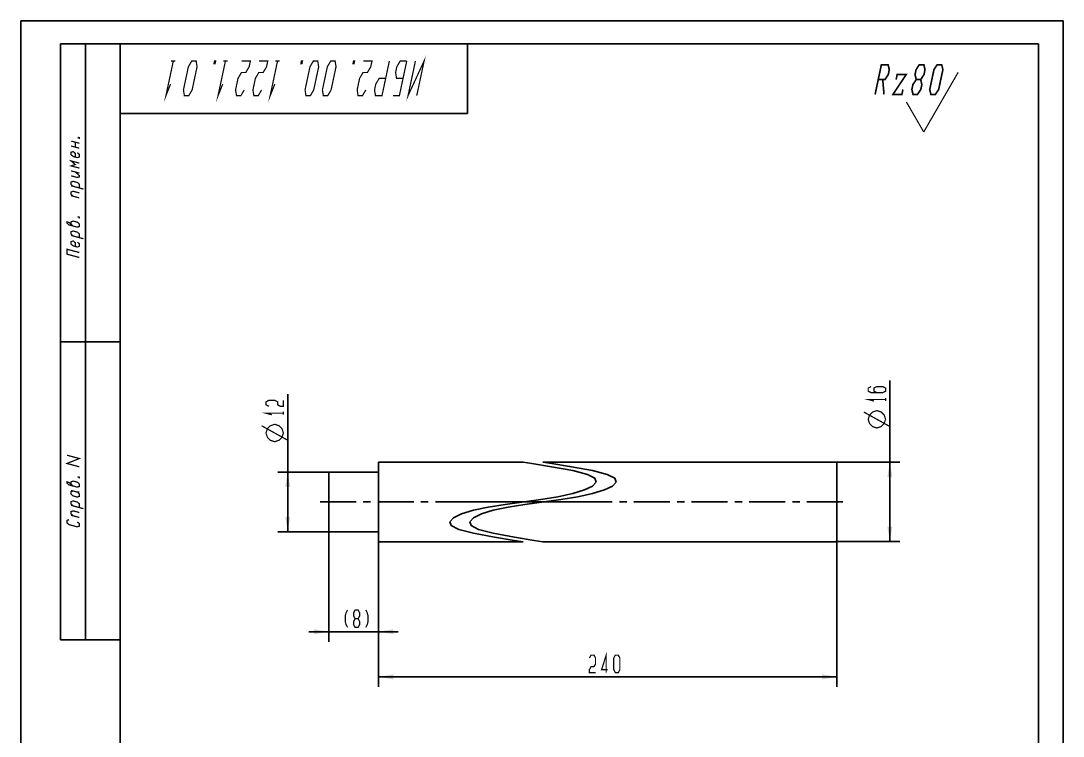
# Model space of a CAD drawing. Header units: millimetres. Extents: x 0 to 210, y 0 to 297.
# Drawn here: x 0 to 210, y 153 to 297 of the extents above; entities that cross this region are included whole.
import ezdxf

# ---------------------------------------------------------------- set-up
doc = ezdxf.new("R2010")
doc.units = ezdxf.units.MM
doc.header["$LTSCALE"] = 19.36
doc.linetypes.add('CENTER', pattern=[0.6, 0.375, -0.075, 0.075, -0.075])
doc.layers.get('0').update_dxf_attribs({"linetype": 'CONTINUOUS'})
doc.layers.add('ALL_AXIS', color=7, linetype='CONTINUOUS')
doc.layers.add('ALL_DIMENSIONS', color=7, linetype='CONTINUOUS')
doc.styles.get("Standard").update_dxf_attribs({"font": 'txt', "width": 0.7})
doc.dimstyles.new('DIMSTYLE_1', dxfattribs={"dimtxt": 3.5, "dimasz": 3, "dimexe": 0.18, "dimexo": 0.0625, "dimgap": 0.09, "dimtad": 1, "dimdsep": 46, "dimtxsty": 'STANDARD', "dimblk": '_FILLED', "dimblk1": '_FILLED', "dimblk2": '_FILLED', "dimcen": 0.09, "dimadec": 0, "dimazin": 0, "dimtp": 0.2, "dimtm": 0.2, "dimtfac": 1, "dimtofl": 0, "dimtmove": 0, "dimatfit": 3, "dimldrblk": '_FILLED', "dimfxl": 1, "dimtolj": 1, "dimarcsym": 0})
doc.dimstyles.new('DIMSTYLE_2', dxfattribs={"dimtxt": 3.5, "dimasz": 3, "dimexe": 0.18, "dimexo": 0.0625, "dimgap": 0.09, "dimtad": 1, "dimdec": 5, "dimdsep": 46, "dimtxsty": 'STANDARD', "dimblk": '_FILLED', "dimblk1": '_FILLED', "dimblk2": '_FILLED', "dimcen": 0.09, "dimadec": 0, "dimazin": 0, "dimtp": 0.5, "dimtm": 0.5, "dimtfac": 1, "dimtdec": 5, "dimtofl": 0, "dimtmove": 0, "dimatfit": 3, "dimldrblk": '_FILLED', "dimfxl": 1, "dimtolj": 1, "dimarcsym": 0})
doc.dimstyles.new('DIMSTYLE_3', dxfattribs={"dimtxt": 3.5, "dimasz": 3, "dimexe": 0.18, "dimexo": 0.0625, "dimgap": 0.09, "dimtad": 1, "dimdec": 5, "dimdsep": 46, "dimtxsty": 'STANDARD', "dimblk": '_FILLED', "dimblk1": '_FILLED', "dimblk2": '_FILLED', "dimcen": 0.09, "dimadec": 0, "dimazin": 0, "dimtp": 0.2, "dimtm": 0.2, "dimtfac": 1, "dimtdec": 5, "dimtofl": 0, "dimtmove": 0, "dimatfit": 3, "dimldrblk": '_FILLED', "dimfxl": 1, "dimtolj": 1, "dimarcsym": 0})

# ---------------------------------------------------------------- blocks, each defined once
blk = doc.blocks.new('_FILLED')
at = {"color": 0, "linetype": 'BYBLOCK'}
blk.add_solid([(0, 0), (-1, 0.167), (-1, -0.167)], dxfattribs=at)
blk = doc.blocks.new('*D0')
at = {"layer": 'ALL_DIMENSIONS', "color": 2, "linetype": 'CONTINUOUS'}
for p, q in [((175.09, 200.13), (175.09, 224.59)), ((163.67, 208.13), (177.09, 208.13)), ((175.09, 208.13), (175.09, 200.13)), ((175.09, 192.13), (175.09, 200.13)), ((164.19, 192.13), (177.09, 192.13))]:
    blk.add_line(p, q, dxfattribs=at)
at = {"layer": 'ALL_DIMENSIONS', "color": 2, "linetype": 'CONTINUOUS', "xscale": 3, "yscale": 3, "zscale": 3}
for p, rotation in [((175.09, 208.13), 90), ((175.09, 192.13), 270)]:
    blk.add_blockref('_FILLED', p, dxfattribs=dict(at, rotation=rotation))
blk = doc.blocks.new('*D1')
at = {"layer": 'ALL_DIMENSIONS', "color": 2, "linetype": 'CONTINUOUS'}
for p, q in [((53.77, 200.13), (53.77, 221.82)), ((62.04, 206.13), (51.77, 206.13)), ((53.77, 206.13), (53.77, 200.13)), ((53.77, 194.13), (53.77, 200.13)), ((62.04, 194.13), (51.77, 194.13))]:
    blk.add_line(p, q, dxfattribs=at)
at = {"layer": 'ALL_DIMENSIONS', "color": 2, "linetype": 'CONTINUOUS', "xscale": 3, "yscale": 3, "zscale": 3}
for p, rotation in [((53.77, 206.13), 90), ((53.77, 194.13), 270)]:
    blk.add_blockref('_FILLED', p, dxfattribs=dict(at, rotation=rotation))
blk = doc.blocks.new('*D2')
at = {"layer": 'ALL_DIMENSIONS', "color": 2, "linetype": 'CONTINUOUS'}
for p, q in [((72.04, 192.13), (72.04, 162.9)), ((164.43, 192.13), (164.43, 162.9)), ((72.04, 164.9), (118.23, 164.9)), ((164.43, 164.9), (118.23, 164.9))]:
    blk.add_line(p, q, dxfattribs=at)
at = {"layer": 'ALL_DIMENSIONS', "color": 2, "linetype": 'CONTINUOUS', "xscale": 3, "yscale": 3, "zscale": 3, "rotation": 180}
blk.add_blockref('_FILLED', (72.04, 164.9), dxfattribs=at)
at = {"layer": 'ALL_DIMENSIONS', "color": 2, "linetype": 'CONTINUOUS', "xscale": 3, "yscale": 3, "zscale": 3}
blk.add_blockref('_FILLED', (164.43, 164.9), dxfattribs=at)
blk = doc.blocks.new('*D3')
at = {"layer": 'ALL_DIMENSIONS', "color": 2, "linetype": 'CONTINUOUS'}
for p, q in [((62.04, 194.13), (62.04, 171.99)), ((72.04, 192.13), (72.04, 171.99)), ((62.04, 173.99), (58.04, 173.99)), ((58.04, 173.99), (67.04, 173.99)), ((76.04, 173.99), (67.04, 173.99)), ((72.04, 173.99), (76.04, 173.99))]:
    blk.add_line(p, q, dxfattribs=at)
at = {"layer": 'ALL_DIMENSIONS', "color": 2, "linetype": 'CONTINUOUS', "xscale": 3, "yscale": 3, "zscale": 3}
blk.add_blockref('_FILLED', (62.04, 173.99), dxfattribs=at)
at = {"layer": 'ALL_DIMENSIONS', "color": 2, "linetype": 'CONTINUOUS', "xscale": 3, "yscale": 3, "zscale": 3, "rotation": 180}
blk.add_blockref('_FILLED', (72.04, 173.99), dxfattribs=at)
blk = doc.blocks.new('STANDARD_BL0', base_point=(180.48, 281.41))
at = {"color": 2, "linetype": 'CONTINUOUS'}
for points, const_width in [([(172.11, 282.18), (173.38, 288.18), (174.73, 288.18), (174.97, 287.18), (174.76, 286.18), (174.1, 285.18), (172.75, 285.18)], 0.333), ([(181.3, 285.18), (181.96, 286.18), (182.17, 287.18), (181.93, 288.18), (181.03, 288.18), (180.37, 287.18), (180.16, 286.18), (180.4, 285.18)], 0.333), ([(183.36, 282.18), (183.12, 283.18), (183.97, 287.18), (184.63, 288.18), (185.53, 288.18), (185.77, 287.18), (184.92, 283.18), (184.26, 282.18), (183.36, 282.18)], 0.333), ([(176.35, 285.18), (176.56, 286.18), (178.36, 286.18), (175.71, 282.18), (177.51, 282.18), (177.72, 283.18)], 0.333), ([(181.91, 274.63), (188.85, 286.64)], 0.25), ([(173.65, 285.18), (173.91, 282.18)], 0.333), ([(179.76, 282.18), (180.66, 282.18), (181.32, 283.18), (181.53, 284.18), (181.3, 285.18), (180.4, 285.18), (179.73, 284.18), (179.52, 283.18), (179.76, 282.18)], 0.333), ([(181.91, 274.63), (178.42, 280.67)], 0.25)]:
    blk.add_lwpolyline(points, dxfattribs=dict(at, const_width=const_width))

msp = doc.modelspace()

# ---------------------------------------------------------------- linework, layer by layer
at = {"color": 7, "linetype": 'CONTINUOUS'}
for p, q in [((0, 297), (0, 0)), ((0, 297), (210, 297)), ((210, 297), (210, 0)), ((8, 172.349899), (8, 292.349899)), ((8, 292.349899), (20, 292.349899)), ((13, 172.349899), (13, 292.349899)), ((90, 292.349899), (20, 292.349899)), ((20, 278.349899), (20, 292.349899)), ((20, 172.349899), (20, 292.349899)), ((20, 5), (20, 292.349899)), ((205, 292.349899), (20, 292.349899)), ((90, 278.349899), (90, 292.349899)), ((205, 5), (205, 292.349899)), ((90, 278.349899), (20, 278.349899)), ((8, 232.349899), (20, 232.349899)), ((102.949559, 207.855983), (101.183481, 208.127115)), ((105.183481, 208.127115), (106.949559, 207.855983)), ((106.928082, 207.227386), (102.949559, 207.855983)), ((111.183481, 206.442315), (106.928082, 207.227386)), ((106.949559, 207.855983), (110.928082, 207.227386)), ((110.928082, 207.227386), (115.183481, 206.442315)), ((114.13864, 205.663574), (111.183481, 206.442315)), ((115.183481, 206.442315), (118.13864, 205.663574)), ((115.650257, 204.901218), (114.13864, 205.663574)), ((115.189357, 203.326426), (115.933481, 204.127115)), ((115.933481, 204.127115), (115.650257, 204.901218)), ((118.13864, 205.663574), (119.650257, 204.901218)), ((119.933481, 204.127115), (119.189357, 203.326426)), ((119.650257, 204.901218), (119.933481, 204.127115)), ((108.195557, 201.18636), (111.183481, 201.811915)), ((111.183481, 201.811915), (113.562515, 202.537485)), ((115.183481, 201.811915), (112.195557, 201.18636)), ((113.562515, 202.537485), (115.189357, 203.326426)), ((117.562515, 202.537485), (115.183481, 201.811915)), ((119.189357, 203.326426), (117.562515, 202.537485)), ((94.171288, 199.068072), (97.573744, 199.616811)), ((97.573744, 199.616811), (104.793159, 200.637521)), ((101.573744, 199.616811), (98.171288, 199.068072)), ((108.793159, 200.637521), (101.573744, 199.616811)), ((104.793159, 200.637521), (108.195557, 201.18636)), ((112.195557, 201.18636), (108.793159, 200.637521)), ((87.178128, 196.926897), (88.804796, 197.716141)), ((88.804796, 197.716141), (91.183481, 198.442315)), ((92.804796, 197.716141), (91.178128, 196.926897)), ((91.183481, 198.442315), (94.171288, 199.068072)), ((95.183481, 198.442315), (92.804796, 197.716141)), ((98.171288, 199.068072), (95.183481, 198.442315)), ((86.433481, 196.127115), (87.178128, 196.926897)), ((86.715366, 195.355331), (86.433481, 196.127115)), ((88.226342, 194.594084), (86.715366, 195.355331)), ((91.178128, 196.926897), (90.433481, 196.127115)), ((90.433481, 196.127115), (90.715366, 195.355331)), ((90.715366, 195.355331), (92.226342, 194.594084)), ((91.183481, 193.811915), (88.226342, 194.594084)), ((95.443885, 193.018175), (91.183481, 193.811915)), ((92.226342, 194.594084), (95.183481, 193.811915)), ((95.183481, 193.811915), (99.443885, 193.018175)), ((99.424794, 192.385445), (95.443885, 193.018175)), ((101.183481, 192.127115), (99.424794, 192.385445)), ((99.443885, 193.018175), (103.424794, 192.385445)), ((103.424794, 192.385445), (105.183481, 192.127115)), ((8, 172.349899), (20, 172.349899))]:
    msp.add_line(p, q, dxfattribs=at)
at = {"color": 2, "linetype": 'CONTINUOUS', "const_width": 0.25}
for points in [[(79.762101, 281.928088), (81.250001, 288.928084), (78.012102, 281.928088), (79.500002, 288.928084)], [(30.164314, 284.26142), (29.230851, 281.928088), (30.718751, 288.928084)], [(31.156248, 288.928084), (30.281254, 288.928084)], [(35.312497, 288.928084), (35.502021, 287.761418), (34.510088, 283.094754), (33.824607, 281.928088), (32.949603, 281.928088), (32.760089, 283.094754), (33.752022, 287.761418), (34.437503, 288.928084), (35.312497, 288.928084)], [(39.031249, 288.928084), (39.250003, 288.928084), (39.126006, 288.344762), (38.907263, 288.344762), (39.031249, 288.928084)], [(40.664319, 284.26142), (39.730855, 281.928088), (41.218745, 288.928084)], [(41.656253, 288.928084), (40.781248, 288.928084)], [(45.010082, 283.094754), (44.324602, 281.928088), (43.449607, 281.928088), (43.260083, 283.094754), (43.75605, 285.428086), (44.44153, 286.594752), (45.316535, 286.594752), (46.002016, 287.761418), (46.249999, 288.928084), (44.5, 288.928084)], [(48.510091, 283.094754), (47.8246, 281.928088), (46.949605, 281.928088), (46.760092, 283.094754), (47.256048, 285.428086), (47.941539, 286.594752), (48.816533, 286.594752), (49.502014, 287.761418), (49.749997, 288.928084), (47.999998, 288.928084)], [(51.164324, 284.26142), (50.23085, 281.928088), (51.71875, 288.928084)], [(52.156247, 288.928084), (51.281253, 288.928084)], [(56.53125, 288.928084), (56.750004, 288.928084), (56.626007, 288.344762), (56.407264, 288.344762), (56.53125, 288.928084)], [(59.812505, 288.928084), (60.002019, 287.761418), (59.010085, 283.094754), (58.324604, 281.928088), (57.4496, 281.928088), (57.260086, 283.094754), (58.25202, 287.761418), (58.9375, 288.928084), (59.812505, 288.928084)], [(63.312503, 288.928084), (63.502017, 287.761418), (62.510083, 283.094754), (61.824603, 281.928088), (60.949608, 281.928088), (60.760084, 283.094754), (61.752018, 287.761418), (62.437498, 288.928084), (63.312503, 288.928084)], [(67.031255, 288.928084), (67.249998, 288.928084), (67.126012, 288.344762), (66.907258, 288.344762), (67.031255, 288.928084)], [(69.51009, 283.094754), (68.824609, 281.928088), (67.949604, 281.928088), (67.760091, 283.094754), (68.256047, 285.428086), (68.941538, 286.594752), (69.816532, 286.594752), (70.502013, 287.761418), (70.749996, 288.928084), (68.999997, 288.928084)], [(74.250005, 288.928084), (72.762104, 281.928088), (71.449603, 281.928088), (71.260089, 283.094754), (71.508072, 284.26142), (72.193553, 285.428086), (73.506055, 285.428086)], [(77.750003, 288.928084), (76.262103, 281.928088), (74.949601, 281.928088)], [(77.750003, 288.928084), (76.437501, 288.928084), (75.752021, 287.761418), (75.504037, 286.594752), (75.693551, 285.428086), (77.006053, 285.428086)], [(11.794094, 273.47491), (11.794094, 273.349893), (11.58576, 273.40573), (11.58576, 273.530727), (11.794094, 273.47491)], [(10.127428, 272.796477), (11.794094, 272.349902)], [(11.794094, 271.349891), (10.127428, 271.796486)], [(10.960764, 271.573199), (10.960764, 272.573189)], [(11.794094, 267.349908), (10.127428, 267.796482), (10.960764, 268.07318), (10.127428, 268.796473), (11.794094, 268.349898)], [(10.960764, 269.573197), (10.960764, 270.323195), (10.544096, 270.684842), (10.127428, 270.546482), (10.127428, 270.046477), (10.544096, 269.68483), (11.377426, 269.461543), (11.794094, 269.599902), (11.794094, 270.099908), (11.377426, 270.461555)], [(10.127428, 266.796471), (11.794094, 266.349896)], [(10.127428, 265.79648), (11.377426, 265.461539), (11.794094, 265.599898), (11.794094, 265.849891), (10.960764, 266.573184)], [(11.794094, 263.349904), (11.794094, 264.099902), (11.377426, 264.461549), (10.544096, 264.684836), (10.127428, 264.546477), (10.127428, 264.046471), (10.544096, 263.684846)], [(12.62743, 263.126617), (10.127428, 263.796479)], [(10.544096, 261.684844), (10.127428, 262.04649), (10.127428, 262.546475), (10.544096, 262.684834), (11.794094, 262.349893)], [(11.794094, 261.349902), (10.127428, 261.796477)], [(10.544096, 255.684838), (9.71076, 256.408131), (9.294097, 256.519764), (9.294097, 256.269771), (9.71076, 255.908125), (11.377426, 255.461551), (11.794094, 255.59991), (11.794094, 256.099895), (11.377426, 256.461541), (10.544096, 256.684828), (10.127428, 256.54649), (10.127428, 256.046484)], [(11.794094, 257.474895), (11.794094, 257.349898), (11.58576, 257.405715), (11.58576, 257.530732), (11.794094, 257.474895)], [(11.794094, 253.349895), (11.794094, 254.099893), (11.377426, 254.461539), (10.544096, 254.684826), (10.127428, 254.546488), (10.127428, 254.046482), (10.544096, 253.684836)], [(12.62743, 253.126607), (10.127428, 253.79649)], [(10.960764, 251.57318), (10.960764, 252.323199), (10.544096, 252.684846), (10.127428, 252.546486), (10.127428, 252.04648), (10.544096, 251.684834), (11.377426, 251.461547), (11.794094, 251.599906), (11.794094, 252.099891), (11.377426, 252.461537)], [(11.794094, 249.349891), (9.294097, 250.019773), (9.294097, 251.019764), (11.794094, 250.349902)], [(11.794094, 207.204057), (9.294097, 207.873939), (11.794094, 208.870729), (9.294097, 209.540611)], [(10.544096, 203.33066), (9.71076, 204.053953), (9.294097, 204.165607), (9.294097, 203.915615), (9.71076, 203.553969), (11.377426, 203.107373), (11.794094, 203.245732), (11.794094, 203.745738), (11.377426, 204.107385), (10.544096, 204.330672), (10.127428, 204.192313), (10.127428, 203.692307)], [(11.794094, 205.120738), (11.794094, 204.995742), (11.58576, 205.051559), (11.58576, 205.176555), (11.794094, 205.120738)], [(10.127428, 202.442324), (11.377426, 202.107383), (11.794094, 202.120725)], [(10.544096, 202.33067), (10.127428, 202.192311), (10.127428, 201.692305), (10.544096, 201.33068), (11.377426, 201.107371), (11.794094, 201.24573), (11.794094, 201.745736), (11.377426, 202.107383)], [(11.794094, 198.995736), (11.794094, 199.745734), (11.377426, 200.107381), (10.544096, 200.330668), (10.127428, 200.192309), (10.127428, 199.692324), (10.544096, 199.330678)], [(12.62743, 198.772449), (10.127428, 199.442311)], [(10.544096, 197.330676), (10.127428, 197.692322), (10.127428, 198.192307), (10.544096, 198.330666), (11.794094, 197.995725)], [(11.794094, 196.995734), (10.127428, 197.442309)], [(9.71076, 196.553951), (9.294097, 196.415613), (9.294097, 195.915607), (9.71076, 195.553961), (11.377426, 195.107387), (11.794094, 195.245725), (11.794094, 195.74573), (11.377426, 196.107377)]]:
    msp.add_lwpolyline(points, dxfattribs=at)
at = {"layer": 'ALL_AXIS', "color": 7, "linetype": 'CONTINUOUS'}
for p, q in [((72.041404, 208.127115), (101.183481, 208.127115)), ((72.041404, 208.126479), (72.041404, 192.127752)), ((105.183481, 208.127115), (164.426019, 208.127115)), ((164.426019, 208.127115), (164.426019, 192.127115)), ((62.041404, 194.127115), (62.041404, 206.127115)), ((72.041404, 206.127115), (62.041404, 206.127115)), ((72.041404, 194.127115), (62.041404, 194.127115)), ((72.041404, 192.127115), (101.183481, 192.127115)), ((105.183481, 192.127115), (164.426019, 192.127115))]:
    msp.add_line(p, q, dxfattribs=at)
at = {"layer": 'ALL_AXIS', "color": 7, "linetype": 'CENTER'}
for p, q in [((60.281404, 200.127115), (117.693481, 200.127115)), ((88.673481, 200.127115), (166.186019, 200.127115))]:
    msp.add_line(p, q, dxfattribs=at)
at = {"layer": 'ALL_DIMENSIONS', "color": 2, "linetype": 'CONTINUOUS', "const_width": 0.25}
for points in [[(171.301748, 223.361574), (170.718426, 223.055336), (170.718426, 222.442838), (171.301748, 222.136578), (173.63508, 222.136578), (174.218424, 222.442838), (174.218424, 223.055336), (173.63508, 223.361574), (172.468414, 223.361574), (171.885092, 223.055336), (171.885092, 222.442838), (172.468414, 222.136578)], [(49.977001, 219.37474), (49.393668, 219.680979), (49.393668, 220.293477), (49.977001, 220.599736), (51.143667, 220.599736), (51.727, 220.293477), (51.727, 219.680979), (52.310333, 219.37474), (52.893666, 219.37474), (52.893666, 220.599736)], [(171.885092, 220.452203), (170.718426, 220.758463), (174.218424, 220.758463)], [(174.218424, 220.452203), (174.218424, 221.064701)], [(52.893666, 217.690365), (52.893666, 218.302863)], [(172.468414, 215.019922), (171.59342, 215.311572), (171.010076, 215.894916), (170.718426, 216.76991), (171.010076, 217.644926), (171.59342, 218.228248), (172.468414, 218.51992), (173.343408, 218.228248), (173.926752, 217.644926), (174.218424, 216.76991), (173.926752, 215.894916), (173.343408, 215.311572), (172.468414, 215.019922)], [(50.560334, 217.690365), (49.393668, 217.996604), (52.893666, 217.996604)], [(175.093418, 215.311572), (169.84341, 218.228248)], [(53.76866, 212.549734), (48.518663, 215.46641)], [(51.143667, 212.258062), (50.268662, 212.549734), (49.685329, 213.133078), (49.393668, 214.008072), (49.685329, 214.883066), (50.268662, 215.46641), (51.143667, 215.758061), (52.018661, 215.46641), (52.601994, 214.883066), (52.893666, 214.008072), (52.601994, 213.133078), (52.018661, 212.549734), (51.143667, 212.258062)], [(65.816399, 178.368824), (65.51015, 177.785491), (65.357031, 177.202158), (65.357031, 176.035492), (65.51015, 175.452159), (65.816399, 174.868826)], [(67.960153, 176.618825), (68.266402, 177.202158), (68.266402, 177.785491), (67.960153, 178.368824), (67.347655, 178.368824), (67.041406, 177.785491), (67.041406, 177.202158), (67.347655, 176.618825)], [(67.347655, 174.868826), (67.960153, 174.868826), (68.266402, 175.452159), (68.266402, 176.035492), (67.960153, 176.618825), (67.347655, 176.618825), (67.041406, 176.035492), (67.041406, 175.452159), (67.347655, 174.868826)], [(69.491409, 178.368824), (69.797658, 177.785491), (69.950777, 177.202158), (69.950777, 176.035492), (69.797658, 175.452159), (69.491409, 174.868826)], [(114.558721, 168.690897), (114.864959, 169.27423), (115.477457, 169.27423), (115.783717, 168.690897), (115.783717, 167.524231), (115.477457, 166.940898), (114.864959, 166.940898), (114.558721, 166.357565), (114.558721, 165.774232), (115.783717, 165.774232)], [(117.927471, 165.774232), (117.927471, 169.27423), (117.008713, 166.357565), (118.233709, 166.357565)], [(119.764965, 165.774232), (119.458705, 166.357565), (119.458705, 168.690897), (119.764965, 169.27423), (120.377463, 169.27423), (120.683701, 168.690897), (120.683701, 166.357565), (120.377463, 165.774232), (119.764965, 165.774232)]]:
    msp.add_lwpolyline(points, dxfattribs=at)

# ---------------------------------------------------------------- block references
at = {"color": 2, "linetype": 'CONTINUOUS'}
msp.add_blockref('STANDARD_BL0', (180.478351, 281.40649), dxfattribs=at)

# ---------------------------------------------------------------- dimensions: what is measured, and where the dimension line sits
at = {"layer": 'ALL_DIMENSIONS', "color": 2, "linetype": 'CONTINUOUS'}
for base, p1, p2, angle, picture, middle in [((175.093416, 192.127115), (163.673077, 208.127115), (164.192308, 192.127115), 270, '*D0', (174.218416, 215.019915)), ((53.768665, 206.127115), (62.041404, 194.127115), (62.041404, 206.127115), 90, '*D1', (52.893665, 212.258069))]:
    dim = msp.add_linear_dim(base=base, p1=p1, p2=p2, angle=angle, text='%%c<>', dimstyle='DIMSTYLE_1', dxfattribs=at)
    dim.commit()
    dim.dimension.update_dxf_attribs({"geometry": picture, "text_midpoint": middle, "dimtype": 160})
dim = msp.add_linear_dim(base=(72.041404, 173.993827), p1=(62.041404, 194.127115), p2=(72.041404, 192.127115), text=' (8)', dimstyle='DIMSTYLE_3', dxfattribs=at)
dim.commit()
dim.dimension.update_dxf_attribs({"geometry": '*D3', "text_midpoint": (62.141404, 174.868827), "dimtype": 160})
dim = msp.add_linear_dim(base=(164.4260192, 164.8992301), p1=(72.0414038, 192.1271154), p2=(164.4260192, 192.1271154), dimstyle='DIMSTYLE_2', dxfattribs=at)
dim.commit()
dim.dimension.update_dxf_attribs({"geometry": '*D2', "text_midpoint": (114.5587115, 165.7742301), "dimtype": 160})

doc.saveas('drawing.dxf')
